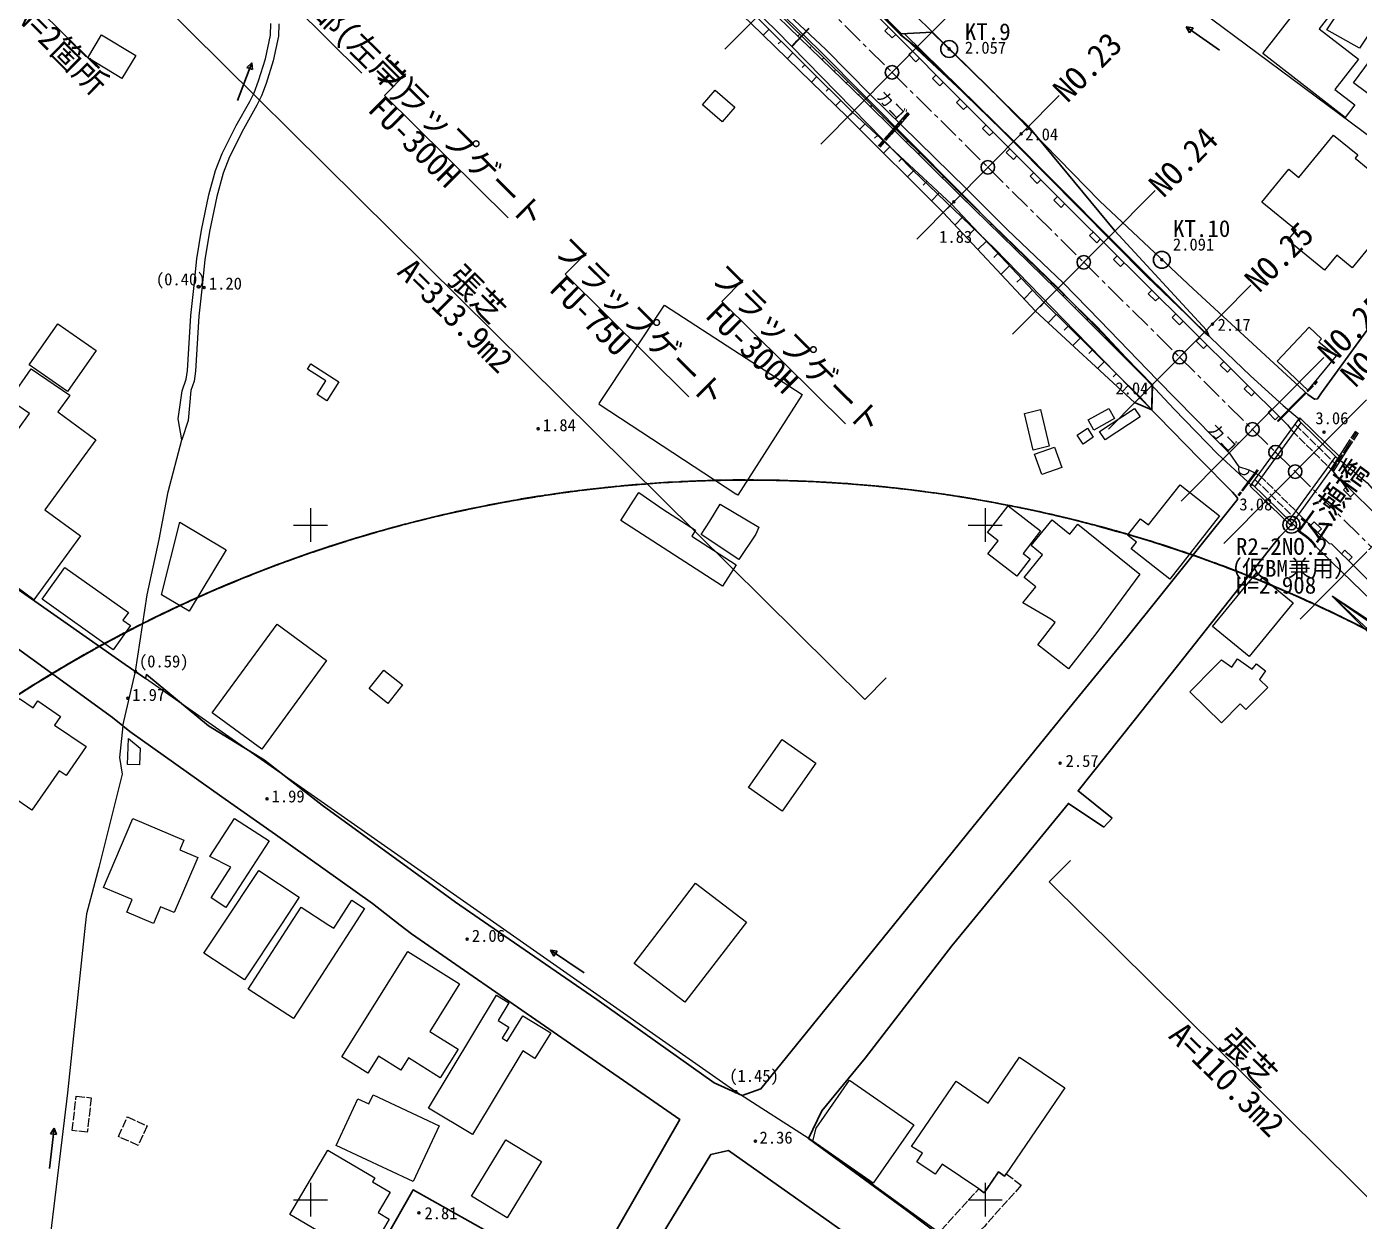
# Model space of a CAD drawing. Header units: metres. Extents: x -18 to 909, y -213 to 1219.
# Drawn here: x 397.9 to 595.5, y 76.8 to 253.9 of the extents above; entities that cross this region are included whole.
import ezdxf
from ezdxf.enums import TextEntityAlignment as Align

# ---------------------------------------------------------------- set-up
doc = ezdxf.new("R2010")
doc.units = ezdxf.units.M
doc.linetypes.add('CENTER', pattern=[5.08, 3.175, -0.635, 0.635, -0.635])
doc.linetypes.add('DASHED', pattern=[1.524, 1.27, -0.254])
for name, color, linetype in [('D-STR', 7, 'Continuous'), ('D-STR-HTXT', 7, 'Continuous'), ('D-STR-STR2', 7, 'Continuous'), ('D-SUV', 7, 'Continuous'), ('S-SUV', 7, 'Continuous'), ('S-SUV-BMK', 7, 'Continuous'), ('S-SUV-CELN', 7, 'Continuous'), ('S-SUV-HTXT', 7, 'Continuous'), ('S-SUV-RIV', 7, 'Continuous'), ('S-SUV-SRVR', 7, 'Continuous'), ('S-SUV-STR', 7, 'Continuous'), ('S-SUV-TTL', 7, 'Continuous'), ('V-nasSTD', 7, 'Continuous')]:
    doc.layers.add(name, color=color, linetype=linetype)
doc.styles.add('JP', font='msgothic.ttc')

msp = doc.modelspace()

# ---------------------------------------------------------------- hatches: boundary and pattern name
at = {"layer": 'V-nasSTD', "true_color": 0xc0c0c0, "transparency": 33554521}
msp.add_hatch(color=7, dxfattribs=at).paths.add_polyline_path([(527.61, 252.8), (515.67, 264.9), (515.67, 264.9), (501.61, 279.13), (501.61, 279.13), (496.7, 284.29), (496.7, 284.29), (496.69, 284.3), (496.69, 284.3), (496.1, 283.76), (496.1, 283.76), (487.01, 292.81), (487.01, 292.81), (479.78, 299.95), (479.78, 299.95), (472.74, 306.9), (472.74, 306.9), (458.88, 321.25), (458.88, 321.25), (445.01, 335.67), (445.01, 335.67), (431.07, 350.01), (431.07, 350.01), (417.02, 364.25), (417.02, 364.25), (416.82, 364.05), (416.82, 364.05), (430.84, 349.79), (430.84, 349.79), (444.78, 335.43), (444.78, 335.43), (458.69, 321.06), (458.69, 321.06), (472.67, 306.75), (472.67, 306.75), (486.84, 292.64), (486.84, 292.64), (501.43, 278.95), (501.43, 278.95), (515.5, 264.74), (515.5, 264.74), (527.46, 252.65), (527.46, 252.65), (527.61, 252.8)])

# ---------------------------------------------------------------- linework, layer by layer
at = {"layer": 'D-STR', "lineweight": 25, "true_color": 0xff0000}
for p, q in [((532.08, 253.05), (527.61, 252.8)), ((527.61, 252.8), (527.46, 252.65)), ((572.48, 208.58), (573.14, 208.05)), ((573.14, 208.05), (572.5, 208.6)), ((573.14, 208.05), (572.79, 208.89)), ((604.83, 155.98), (591.45, 169.48)), ((591.45, 169.48), (607.26, 158.43)), ((607.58, 158.76), (591.45, 169.48))]:
    msp.add_line(p, q, dxfattribs=at)
for points in [[(564.73, 200.75), (550.59, 214.9), (536.28, 228.87), (522.06, 242.93), (507.69, 256.85), (493.48, 270.92), (479.15, 284.88), (465.31, 299.32), (450.89, 313.18)], [(451.08, 313.37), (465.44, 299.46), (479.52, 285.25), (493.74, 271.18), (508.02, 257.18), (522.28, 243.16), (536.45, 229.04), (550.83, 215.14), (564.78, 200.8)], [(562.15, 198.15), (547.45, 211.73), (533.77, 226.34), (519.59, 240.45), (505.26, 254.39), (490.81, 268.23), (476, 281.7), (463.62, 297.62), (449.32, 311.6)], [(449.78, 312.07), (463.74, 297.74), (476.83, 282.53), (491.75, 269.18), (506.17, 255.31), (520.35, 241.21), (535.01, 227.59), (548.72, 213.01), (562.95, 198.95)], [(527.46, 252.65), (501.43, 278.95)], [(527.57, 252.76), (501.54, 279.06)], [(527.61, 252.8), (501.61, 279.13)], [(532.08, 253.05), (546.41, 239.1), (559.21, 223.6), (572.79, 208.89)], [(527.46, 252.65), (529.85, 250.8), (544.2, 236.87), (558.27, 222.66), (572.48, 208.58)], [(528.05, 252.83), (544.25, 236.92), (558.32, 222.71), (572.5, 208.6)], [(564.78, 200.8), (564.68, 197.09)], [(564.73, 200.75), (564.68, 197.09)], [(562.15, 198.15), (564.68, 197.09)], [(562.95, 198.95), (564.68, 197.09)], [(648.11, 115.07), (634.41, 129), (620.07, 142.94), (591.45, 169.48)]]:
    msp.add_lwpolyline(points, dxfattribs=at)
at = {"layer": 'D-STR-HTXT', "lineweight": 18, "true_color": 0xff0000}
for p, q in [((404.05, 271.15), (522.16, 154.17)), ((522.16, 154.17), (525.33, 157.36)), ((549.48, 127.11), (552.64, 130.3)), ((549.48, 127.11), (605.38, 71.74))]:
    msp.add_line(p, q, dxfattribs=at)
for points in [[(415.55, 285.09), (412.38, 281.9), (447.62, 246.99)], [(393.56, 268.87), (390.39, 265.68), (408.23, 248.01)], [(454.14, 246.87), (450.97, 243.68), (469.3, 225.52)], [(480.9, 220.36), (477.74, 217.17), (496.07, 199.01)], [(504.14, 216.35), (500.97, 213.16), (519.3, 195)]]:
    msp.add_lwpolyline(points, dxfattribs=at)
at = {"layer": 'D-STR-STR2', "lineweight": 25, "true_color": 0xff0000}
for p, q in [((507.97, 253.52), (507.08, 252.62)), ((509.74, 251.75), (509.3, 251.32)), ((512.22, 252.46), (512.52, 252.76)), ((514.02, 250.72), (514.16, 250.86)), ((511.51, 249.99), (510.66, 249.13)), ((515.81, 248.98), (516.09, 249.25)), ((513.28, 248.23), (512.87, 247.81)), ((517.61, 247.24), (517.74, 247.37)), ((515.06, 246.47), (514.25, 245.65)), ((519.41, 245.5), (519.65, 245.75)), ((516.83, 244.7), (516.43, 244.3)), ((521.2, 243.76), (521.32, 243.88)), ((518.6, 242.94), (517.83, 242.16)), ((520.38, 241.18), (519.98, 240.78)), ((522.99, 242.01), (523.21, 242.24)), ((522.21, 239.48), (521.39, 238.65)), ((524.77, 240.25), (524.87, 240.36)), ((524.04, 237.77), (523.6, 237.33)), ((526.54, 238.5), (526.75, 238.71)), ((525.87, 236.07), (524.94, 235.13)), ((528.32, 236.74), (528.42, 236.84)), ((530.1, 234.98), (530.29, 235.18)), ((527.71, 234.37), (527.21, 233.87)), ((531.88, 233.22), (531.97, 233.32)), ((529.54, 232.67), (528.48, 231.6)), ((533.66, 231.47), (533.84, 231.65)), ((531.37, 230.96), (530.81, 230.4)), ((533.2, 229.26), (532.02, 228.07)), ((535.43, 229.71), (535.52, 229.8)), ((535.03, 227.56), (534.43, 226.95)), ((537.22, 227.96), (537.39, 228.13)), ((536.75, 225.73), (535.51, 224.48)), ((539.01, 226.21), (539.1, 226.3)), ((538.46, 223.91), (537.84, 223.28)), ((540.79, 224.46), (540.99, 224.66)), ((540.18, 222.09), (538.93, 220.83)), ((542.58, 222.72), (542.68, 222.82)), ((541.89, 220.27), (541.26, 219.64)), ((544.37, 220.97), (544.58, 221.18)), ((546.16, 219.22), (546.27, 219.33)), ((543.6, 218.45), (542.35, 217.18)), ((547.95, 217.48), (548.17, 217.7)), ((545.32, 216.62), (544.69, 215.99)), ((549.74, 215.73), (549.85, 215.84)), ((547.03, 214.8), (545.77, 213.53)), ((551.51, 213.97), (551.74, 214.2)), ((548.74, 212.98), (548.13, 212.36)), ((553.28, 212.2), (553.38, 212.31)), ((550.52, 211.22), (549.32, 210)), ((552.3, 209.47), (551.73, 208.89)), ((555.05, 210.43), (555.23, 210.62)), ((554.08, 207.71), (552.99, 206.61)), ((556.82, 208.67), (556.89, 208.75)), ((555.86, 205.95), (555.35, 205.43)), ((558.58, 206.9), (558.72, 207.03)), ((557.64, 204.2), (556.67, 203.22)), ((560.35, 205.13), (560.41, 205.18)), ((559.42, 202.44), (558.96, 201.98)), ((562.12, 203.36), (562.2, 203.45)), ((561.2, 200.68), (560.34, 199.82)), ((562.97, 198.93), (562.76, 198.71)), ((593.05, 167.99), (592.98, 167.93)), ((594.4, 167.42), (594.46, 167.48)), ((594.88, 166.29), (594.81, 166.22))]:
    msp.add_line(p, q, dxfattribs=at)
at = {"layer": 'D-STR-STR2', "lineweight": 25, "true_color": 0x00ff00}
for p, q in [((529.98, 250.93), (529.85, 250.8)), ((531.76, 249.18), (531.71, 249.12)), ((533.55, 247.43), (533.44, 247.32)), ((535.33, 245.68), (535.28, 245.63)), ((537.11, 243.92), (537.03, 243.84)), ((538.9, 242.17), (538.86, 242.13)), ((540.68, 240.42), (540.62, 240.36)), ((542.46, 238.67), (542.44, 238.64)), ((544.25, 236.91), (544.2, 236.87)), ((546.01, 235.14), (545.98, 235.12)), ((547.77, 233.36), (547.72, 233.32)), ((549.52, 231.59), (549.5, 231.56)), ((551.28, 229.81), (551.24, 229.76)), ((553.04, 228.03), (553.02, 228.01)), ((554.8, 226.26), (554.76, 226.21)), ((556.56, 224.48), (556.54, 224.46)), ((558.32, 222.71), (558.27, 222.66)), ((560.09, 220.94), (560.07, 220.92)), ((561.87, 219.18), (561.83, 219.14)), ((563.64, 217.41), (563.62, 217.4)), ((565.41, 215.65), (565.38, 215.62)), ((567.18, 213.89), (567.17, 213.87)), ((568.95, 212.12), (568.93, 212.1))]:
    msp.add_line(p, q, dxfattribs=at)
at = {"layer": 'D-SUV', "lineweight": 13, "true_color": 0x0000ff}
for p, q in [((513.85, 253.68), (512.08, 251.79)), ((513.91, 253.63), (512.13, 251.74))]:
    msp.add_line(p, q, dxfattribs=at)
at = {"layer": 'D-SUV', "linetype": 'DASHED', "lineweight": 13, "true_color": 0x0000ff}
for p, q in [((513.88, 253.66), (512.1, 251.76)), ((511.39, 251.06), (512.08, 251.79)), ((511.42, 251.03), (512.1, 251.76)), ((511.45, 251.01), (512.13, 251.74))]:
    msp.add_line(p, q, dxfattribs=at)
at = {"layer": 'S-SUV', "lineweight": 13, "true_color": 0xffffff}
for p, q in [((525.68, 253.8), (525.15, 253.27)), ((525.15, 253.27), (526.21, 252.2)), ((526.21, 252.2), (526.74, 252.73)), ((529.21, 250.26), (528.68, 249.73)), ((528.68, 249.73), (529.74, 248.66)), ((529.74, 248.66), (530.27, 249.19)), ((532.74, 246.72), (532.21, 246.19)), ((532.21, 246.19), (533.27, 245.13)), ((533.27, 245.13), (533.8, 245.66)), ((536.28, 243.18), (535.74, 242.65)), ((535.74, 242.65), (536.8, 241.59)), ((536.8, 241.59), (537.34, 242.12)), ((540.13, 239.32), (539.59, 238.79)), ((539.59, 238.79), (540.65, 237.73)), ((540.65, 237.73), (541.18, 238.26)), ((543.66, 235.78), (543.12, 235.25)), ((543.12, 235.25), (544.18, 234.18)), ((544.18, 234.18), (544.71, 234.71)), ((547.18, 232.23), (546.65, 231.7)), ((546.65, 231.7), (547.71, 230.64)), ((547.71, 230.64), (548.24, 231.17)), ((550.71, 228.69), (550.18, 228.16)), ((550.18, 228.16), (551.24, 227.1)), ((551.24, 227.1), (551.77, 227.63)), ((555.99, 223.44), (555.46, 222.91)), ((555.46, 222.91), (556.53, 221.85)), ((556.53, 221.85), (557.06, 222.39)), ((559.54, 219.93), (559.02, 219.39)), ((559.02, 219.39), (560.08, 218.34)), ((560.08, 218.34), (560.61, 218.87)), ((564.71, 214.81), (564.18, 214.28)), ((564.18, 214.28), (565.25, 213.22)), ((565.25, 213.22), (565.78, 213.76)), ((568.26, 211.29), (567.73, 210.76)), ((567.73, 210.76), (568.8, 209.7)), ((568.8, 209.7), (569.33, 210.24)), ((571.81, 207.77), (571.29, 207.24)), ((571.29, 207.24), (572.35, 206.18)), ((572.35, 206.18), (572.88, 206.72)), ((575.36, 204.25), (574.84, 203.72)), ((574.84, 203.72), (575.9, 202.66)), ((575.9, 202.66), (576.43, 203.2)), ((578.92, 200.73), (578.39, 200.2)), ((578.39, 200.2), (579.45, 199.14)), ((579.45, 199.14), (579.98, 199.68)), ((579.28, 185.78), (586.64, 195.91)), ((582.47, 197.21), (581.94, 196.68)), ((581.94, 196.68), (583, 195.62)), ((583, 195.62), (583.53, 196.16)), ((586.64, 195.91), (592.62, 190.05)), ((579.95, 185.68), (586.84, 195.16)), ((585.08, 180.69), (591.95, 190.15)), ((585.28, 179.94), (592.62, 190.05)), ((579.14, 188.12), (577.59, 188.63)), ((580.67, 187.37), (579.14, 188.12)), ((579.28, 185.78), (585.28, 179.94)), ((593.62, 185.77), (593.1, 185.24)), ((593.1, 185.24), (594.17, 184.19)), ((594.17, 184.19), (594.69, 184.72)), ((588.75, 180.49), (588.23, 179.95)), ((589.83, 179.44), (588.75, 180.49)), ((589.3, 178.9), (589.83, 179.44)), ((593.31, 176.28), (592.79, 175.75)), ((594.38, 175.23), (593.31, 176.28)), ((593.86, 174.69), (594.38, 175.23))]:
    msp.add_line(p, q, dxfattribs=at)
at = {"layer": 'S-SUV', "lineweight": 13, "true_color": 0x0000ff}
for p, q in [((528.5, 241.17), (525.87, 238.16)), ((528.62, 241.07), (528.45, 240.95)), ((528.62, 241.07), (528.52, 240.89)), ((528.73, 240.97), (526.1, 237.96)), ((583.32, 195.46), (586.59, 198.76)), ((583.42, 195.36), (586.69, 198.65)), ((583.37, 195.41), (583.48, 195.59)), ((583.37, 195.41), (583.55, 195.52)), ((591.22, 188.24), (593.4, 191.6)), ((591.64, 187.96), (593.82, 191.33)), ((580.32, 188.22), (578.75, 186.14)), ((580.44, 188.13), (578.87, 186.05)), ((591.43, 188.1), (591.5, 188.3)), ((591.43, 188.1), (591.58, 188.24)), ((579.43, 186.92), (579.27, 186.79)), ((579.43, 186.92), (579.35, 186.73))]:
    msp.add_line(p, q, dxfattribs=at)
at = {"layer": 'S-SUV', "linetype": 'DASHED', "lineweight": 13, "true_color": 0x0000ff}
for p, q in [((528.62, 241.07), (525.98, 238.06)), ((525.87, 238.16), (524.16, 236.2)), ((525.98, 238.06), (524.27, 236.1)), ((526.1, 237.96), (524.39, 236)), ((586.59, 198.76), (589.14, 201.34)), ((586.64, 198.71), (589.19, 201.28)), ((586.69, 198.65), (589.25, 201.23)), ((583.37, 195.41), (586.64, 198.71)), ((593.4, 191.6), (595.03, 194.12)), ((593.61, 191.47), (595.24, 193.98)), ((593.82, 191.33), (595.45, 193.85)), ((591.43, 188.1), (593.61, 191.47)), ((580.38, 188.17), (578.81, 186.1)), ((578.75, 186.14), (577.46, 184.44)), ((578.81, 186.1), (577.52, 184.39)), ((578.87, 186.05), (577.58, 184.35))]:
    msp.add_line(p, q, dxfattribs=at)
at = {"layer": 'S-SUV', "linetype": 'DASHED', "lineweight": 13, "true_color": 0xffffff}
for p, q in [((585.93, 194.93), (591.9, 189.07)), ((579.99, 186.76), (585.99, 180.92))]:
    msp.add_line(p, q, dxfattribs=at)
at = {"layer": 'S-SUV', "lineweight": 13, "true_color": 0xffffff}
for points in [[(498.25, 281.32), (524.3, 255.18), (538.72, 240.73), (553.18, 226.22), (563.42, 216.09), (584.83, 194.87), (585.43, 194.03)], [(498.7, 281.91), (500.12, 280.14), (524.55, 255.53), (539.65, 241.4), (553.93, 226.99), (563.95, 216.85), (579.34, 202.11), (584.16, 197.73), (586.69, 195.61)], [(579.59, 185.83), (574.46, 190.5), (568.01, 197.2), (556.64, 209.33), (542.55, 223.04), (515.46, 250.37), (490.36, 274.76), (489.73, 275.58)], [(489.73, 275.58), (490.65, 275.33), (494.38, 271.83), (508.61, 257.78), (516.36, 250.51), (522.95, 243.84), (537.22, 229.82), (543.29, 223.76), (551.58, 215.9), (556.99, 210.35), (565.5, 201.54), (573.91, 192.97), (576.15, 190.69), (577.59, 188.63)], [(586.4, 195.59), (592.38, 189.72)], [(592.36, 189.8), (596.63, 186.25), (602.77, 179.23), (605.89, 175.63), (615.34, 165.57), (628.45, 151.89), (641.71, 138.61), (648.12, 132.46), (651.79, 129.4), (654.04, 127.32), (657.71, 123.75), (662.19, 118.78), (664.47, 115.67), (666.18, 113.85), (672.14, 106.46), (676.56, 101.4), (677.7, 98.72)], [(591.54, 188), (592.12, 187.25), (599.77, 179.75), (599.79, 179.5), (614.37, 164.83), (633.25, 145.54), (633.12, 145.42), (641.59, 136.63), (641.67, 136.76)], [(579.52, 186.1), (585.51, 180.27)], [(585.48, 180.28), (591.37, 174.52), (604.65, 161.66), (622.84, 143.39), (636.79, 129.95), (641.86, 124.78), (647.22, 119.31), (652.75, 113.18), (656.52, 108.26), (660.48, 102.57), (664.34, 97.19), (667.67, 91.46), (669.86, 87.28)], [(671.46, 89.5), (668.97, 93.33), (662.27, 103.13), (655.62, 112.56), (651.46, 117.19), (648, 121.06), (637.98, 130.96), (623.86, 145.07), (608.67, 160.26), (605.97, 162.78), (591.37, 177.15), (591.03, 177.22), (586.51, 181.63)]]:
    msp.add_lwpolyline(points, dxfattribs=at)
at = {"layer": 'S-SUV', "lineweight": 25, "true_color": 0x00ffff}
for points in [[(501.43, 250.53), (522.54, 271.84)], [(515.64, 236.45), (536.75, 257.77)], [(529.85, 222.38), (550.96, 243.69)], [(544.06, 208.3), (565.17, 229.62)], [(558.27, 194.23), (579.38, 215.54)], [(569.07, 183.53), (590.18, 204.85)], [(575.39, 177.27), (596.5, 198.58)], [(586.69, 166.08), (607.8, 187.4)]]:
    msp.add_lwpolyline(points, dxfattribs=at)
at = {"layer": 'S-SUV', "lineweight": 25, "true_color": 0xffffff}
for points in [[(574.73, 250.4), (569.81, 253.84)], [(570.29, 252.96), (569.81, 253.84)], [(569.81, 253.84), (570.81, 253.7)], [(570.81, 253.7), (570.29, 252.96)], [(480.56, 113.65), (475.56, 116.98)], [(476.06, 116.1), (475.56, 116.98)], [(475.56, 116.98), (476.56, 116.85)], [(476.56, 116.85), (476.06, 116.1)], [(401.32, 84.63), (402.01, 90.59)], [(401.46, 89.75), (402.01, 90.59)], [(402.36, 89.65), (401.46, 89.75)], [(402.01, 90.59), (402.36, 89.65)]]:
    msp.add_lwpolyline(points, dxfattribs=at)
at = {"layer": 'S-SUV', "lineweight": 25, "true_color": 0x00ff00}
for points in [[(429.17, 242.92), (431.29, 248.53)], [(430.55, 247.85), (431.29, 248.53)], [(431.39, 247.53), (430.55, 247.85)], [(431.29, 248.53), (431.39, 247.53)]]:
    msp.add_lwpolyline(points, dxfattribs=at)
at = {"layer": 'S-SUV', "linetype": 'DASHED', "lineweight": 13, "true_color": 0xffffff}
for points in [[(585.43, 194.03), (591.54, 188)], [(580.67, 187.37), (586.51, 181.63)]]:
    msp.add_lwpolyline(points, dxfattribs=at)
at = {"layer": 'S-SUV', "lineweight": 13, "true_color": 0xffffff}
msp.add_arc((578.34, 188.31), 0.82, 156.9248, 346.6933, dxfattribs=at)
at = {"layer": 'S-SUV-BMK', "lineweight": 25, "true_color": 0xffffff}
for centre in [(526.19, 247.11), (540.4, 233.04), (554.61, 218.96), (568.82, 204.89), (579.62, 194.19), (583.03, 190.81), (585.95, 187.93)]:
    msp.add_circle(centre, 1, dxfattribs=at)
at = {"layer": 'S-SUV-BMK', "true_color": 0xffffff}
for p in [(526.19, 247.11), (540.4, 233.04), (554.61, 218.96), (568.82, 204.89), (579.62, 194.19), (583.03, 190.81), (585.95, 187.93)]:
    msp.add_point(p, dxfattribs=at)
at = {"layer": 'S-SUV-CELN', "linetype": 'CENTER', "lineweight": 25, "true_color": 0xffffff}
for p, q in [((511.98, 261.18), (526.19, 247.11)), ((526.19, 247.11), (540.4, 233.04)), ((540.4, 233.04), (554.61, 218.96)), ((554.61, 218.96), (568.82, 204.89)), ((568.82, 204.89), (579.62, 194.19)), ((579.62, 194.19), (583.03, 190.81)), ((583.03, 190.81), (585.95, 187.93)), ((585.95, 187.93), (597.24, 176.74))]:
    msp.add_line(p, q, dxfattribs=at)
for centre, radius, start, end in [((308.73, 321.75), 100, 75.646, 75.6231), ((308.73, 321.75), 100, 75.6231, 64.1639), ((504.94, -13.33), 200, 45.2741, 41.8862), ((504.94, -13.33), 200, 41.8862, 38.4498), ((504.94, -13.33), 200, 38.4498, 36.1566), ((504.94, -13.33), 200, 36.1566, 31.9453), ((504.94, -13.33), 200, 31.9453, 31.6256)]:
    msp.add_arc(centre, radius, start, end, dxfattribs=at)
at = {"layer": 'S-SUV-RIV', "lineweight": 13, "true_color": 0x0000ff}
for points in [[(609.65, 228.18), (542.63, 278.02), (502.03, 285.02)], [(420.99, 199.9), (421.57, 201.63), (421.78, 202.93), (422.25, 211.08), (422.7, 215.08), (423.17, 219.48), (423.84, 223.74), (424.95, 228.97), (425.93, 232.54), (426.91, 235.07), (428.99, 239.24), (431.01, 242.79), (431.63, 244.09), (432.32, 245.87), (433.33, 249.11), (434.05, 252.63), (434.11, 254.37)], [(435.31, 254.32), (435.24, 252.49), (434.49, 248.81), (433.45, 245.48), (432.73, 243.62), (432.07, 242.23), (430.05, 238.67), (428.01, 234.59), (427.07, 232.17), (426.12, 228.69), (425.02, 223.52), (424.36, 219.32), (423.9, 214.95), (423.44, 210.98), (422.98, 202.8), (422.74, 201.34), (422.25, 199.95)], [(503.04, 184.57), (482.81, 197.9), (482.84, 197.96), (482.78, 198), (492.45, 212.62), (512.87, 199.34), (512.83, 199.28), (512.85, 199.27), (503.35, 184.42), (503.07, 184.6), (503.04, 184.57)], [(420.94, 192.66), (420.4, 195.77), (420.99, 199.9)], [(422.25, 199.95), (421.86, 195.48), (420.94, 192.66)], [(414.08, 158.28), (415.79, 169.66), (417.58, 177.86), (418.93, 184.92), (420.94, 192.66)], [(412.21, 150.25), (414.08, 158.28)], [(578.19, 40), (559.46, 56.09), (514.44, 88.69), (503.04, 96.02), (414.08, 158.28)], [(412.21, 150.25), (411.7, 145.55), (412.11, 143.1), (408.61, 129.24), (406.8, 122.39), (406.63, 120.72)], [(406.63, 120.72), (403.99, 95.86), (401.27, 73.31), (399.31, 60.16)]]:
    msp.add_lwpolyline(points, dxfattribs=at)
at = {"layer": 'S-SUV-SRVR', "lineweight": 25, "true_color": 0x808080}
for points in [[(576.68, 184.87), (571.75, 189.82), (553.36, 208.72), (541.44, 220.93), (529.27, 232.59), (509.03, 253.3), (504.39, 257.79), (493.49, 268.38), (488.22, 274.04), (482.99, 279.67), (470.25, 292.31), (452.12, 309.67), (443.52, 318.01), (434.79, 327.43), (426.95, 335.39)], [(475.46, 310.24), (497.07, 288.49), (521.11, 263.97), (540.62, 244.77), (556.99, 228.02), (570.81, 215.03), (587.83, 199.36)], [(589.86, 199.61), (604.08, 219.16), (627.94, 251.77)], [(587.83, 199.36), (588.83, 198.66), (589.27, 198.74), (589.86, 199.61)], [(577.21, 183.56), (577.41, 183.81), (577.41, 183.99), (577.28, 184.15), (576.68, 184.87)], [(560.63, 162.9), (577.21, 183.56)], [(585.28, 179.94), (583.6, 178.27), (569.46, 160.35)], [(392.71, 173.18), (392.81, 173.11), (412.55, 159.34), (415.57, 157.24), (415.68, 157.84), (424.87, 150.24), (433.21, 145.15), (441.71, 138.49), (461.48, 124.13), (466.43, 120.72)], [(412.21, 150.25), (410.68, 151.47), (392.71, 164.47)], [(526.39, 120.72), (537.37, 134.31), (553.11, 153.68), (560.63, 162.9)], [(569.46, 160.35), (562.06, 151.04), (553.77, 140.6), (558.83, 136.55)], [(453.29, 120.72), (449.2, 123.91), (434.81, 134.16), (426.86, 139.73), (413.25, 149.42), (412.21, 150.25)], [(557.6, 135.21), (552.34, 138.74), (537.57, 120.72)], [(558.83, 136.55), (557.6, 135.21)], [(431.9, 40), (438.8, 52.61), (455.24, 81.48), (472.11, 71.98), (478.85, 68.11), (481.62, 68.95), (494.76, 91.89), (475.96, 104.9), (454.99, 119.4), (453.29, 120.72)], [(466.43, 120.72), (482.46, 109.69), (499.81, 97.33), (503.96, 95.43), (506.77, 96.42), (526.39, 120.72)], [(537.57, 120.72), (535.06, 117.66), (522.19, 100.97), (515.79, 93.19), (513.81, 89.08), (528.41, 78.42), (537.21, 71.74), (559.76, 55.18), (571.66, 45.35), (578.2, 40)], [(485.77, 64.36), (496.07, 57.68), (517.23, 43.15), (519.96, 43.69), (534.49, 64.09), (522.65, 72.67), (501.95, 87.29), (499.34, 86.72), (485.77, 64.36)]]:
    msp.add_lwpolyline(points, dxfattribs=at)
at = {"layer": 'S-SUV-SRVR', "lineweight": 25, "true_color": 0x00ff00}
for centre, radius in [((534.67, 250.57), 1.25), ((534.67, 250.57), 0.15), ((566.19, 219.32), 1.25), ((566.19, 219.32), 0.15), ((585.39, 180.06), 1.25), ((585.39, 180.06), 0.75), ((585.39, 180.06), 0.15)]:
    msp.add_circle(centre, radius, dxfattribs=at)
at = {"layer": 'S-SUV-SRVR', "lineweight": 25, "true_color": 0x808080}
for centre in [(545.33, 238.01), (535.35, 227.93), (423.38, 215.34), (424.24, 215.21), (573.68, 209.79), (563.65, 199.67), (473.76, 194.29), (590.22, 193.78), (581.61, 183.55), (414.08, 158.28), (412.92, 154.33), (551.1, 144.71), (433.56, 139.42), (463.22, 118.62), (503.04, 96.02), (505.94, 88.67), (456.08, 78.06)]:
    msp.add_circle(centre, 0.15, dxfattribs=at)
at = {"layer": 'S-SUV-STR', "lineweight": 13, "true_color": 0x808080}
for points in [[(595.49, 250.7), (590.64, 253.41), (601.01, 269.07), (605.87, 266.35), (595.49, 250.7)], [(593.36, 240.44), (581.15, 249.88), (590.22, 261.61), (593.67, 258.95), (589.51, 253.58), (595.33, 249.08), (591.84, 244.57), (594.79, 242.29), (593.36, 240.44)], [(605.56, 237.38), (594.58, 245.56), (602, 255.58), (612.98, 247.4), (605.56, 237.38)], [(412.06, 246.22), (407.01, 249.28), (409.05, 252.65), (414.1, 249.59), (412.06, 246.22)], [(501.02, 239.79), (498.11, 242.29), (499.96, 244.45), (502.88, 241.95), (501.02, 239.79)], [(594.4, 218.15), (592.13, 220.01), (590.29, 217.77), (584.85, 222.23), (586.07, 223.72), (581.01, 227.86), (585.01, 232.74), (586.49, 231.53), (591.63, 237.8), (595.21, 234.86), (594.82, 234.39), (602.53, 228.07), (594.4, 218.15)], [(404, 199.81), (398.32, 203.75), (402.56, 209.85), (408.24, 205.9), (404, 199.81)], [(587.84, 200.02), (583.26, 204.29), (588, 209.36), (589.87, 207.62), (589.46, 207.18), (592.02, 205.1), (587.84, 200.02)], [(442.41, 198.44), (440.98, 199.37), (442.27, 201.37), (439.57, 203.11), (440.07, 203.89), (444.2, 201.23), (442.41, 198.44)], [(392.71, 193.73), (395.08, 192), (398.37, 196.52), (395.39, 198.55), (395.57, 198.8), (398.62, 203.14), (404.34, 199.26), (404.29, 199.18), (402.55, 196.79), (408.21, 192.66), (400.62, 182.25), (405.91, 178.4), (399.01, 168.94), (393.82, 172.73), (394.24, 173.3), (392.71, 174.4), (388.79, 177.21), (382.48, 181.4), (391.9, 194.32), (392.71, 193.73)], [(549.49, 191.69), (547.12, 191.12), (545.81, 196.56), (548.18, 197.14), (549.49, 191.69)], [(556.1, 194.08), (555.25, 195.59), (558.33, 197.29), (559.17, 195.78), (556.1, 194.08)], [(557.77, 192.63), (556.95, 193.88), (562.13, 197.29), (562.95, 196.04), (557.77, 192.63)], [(554.5, 192.02), (553.63, 193.35), (555.16, 194.36), (556.03, 193.02), (554.5, 192.02)], [(551.36, 188.55), (548.4, 187.5), (547.33, 190.51), (550.28, 191.56), (551.36, 188.55)], [(567.35, 172), (561.66, 176.46), (562.45, 177.46), (561.11, 178.51), (563.03, 180.94), (564.2, 180.02), (568.91, 185.99), (574.75, 181.37), (567.35, 172)], [(487.83, 183.54), (488.66, 184.82), (492.23, 182.38), (497.09, 179.26), (496.5, 178.34), (503.1, 174.1), (501.09, 170.97), (486, 180.67), (487.83, 183.54)], [(499.19, 180.56), (500.72, 183.09), (506.47, 179.67), (506.01, 178.64), (503.5, 174.89), (497.91, 178.63), (499.19, 180.56)], [(544.68, 172.41), (540.39, 175.72), (541.91, 177.68), (540.34, 178.89), (543.41, 182.86), (548.22, 179.15), (545.62, 175.79), (546.66, 174.98), (544.68, 172.41)], [(427.48, 176.31), (422, 167.22), (417.93, 169.68), (420.63, 180.44), (427.48, 176.31)], [(549.71, 166.05), (545.6, 168.48), (547.51, 170.83), (545.78, 172.22), (548.51, 175.6), (546.83, 176.96), (549.94, 180.8), (552.56, 178.68), (553.74, 180.15), (562.9, 172.73), (556.55, 164.08), (552.33, 158.7), (547.79, 162.27), (550.39, 165.58), (549.71, 166.05)], [(410.77, 161.51), (400.24, 169.01), (403.61, 173.74), (413.02, 167.04), (412.2, 165.9), (413.33, 165.1), (410.77, 161.51)], [(579.12, 160.51), (573.68, 164.98), (580.22, 172.94), (585.66, 168.48), (579.12, 160.51)], [(425.42, 152.19), (435.04, 165.31), (442.39, 159.92), (432.77, 146.8), (425.42, 152.19)], [(570.35, 155.28), (574.04, 159.03), (575.05, 160.02), (576.55, 158.96), (577.41, 160.19), (579.56, 158.63), (580.2, 159.45), (581.55, 158.38), (580.64, 157.13), (581.87, 155.92), (578.65, 152.65), (577.79, 153.49), (575.02, 150.68), (570.35, 155.28)], [(448.69, 155.78), (450.87, 158.52), (453.65, 156.31), (451.47, 153.57), (448.69, 155.78)], [(392.71, 148.22), (396.89, 154.3), (398.88, 152.93), (399.58, 153.93), (402.94, 151.62), (402.08, 150.37), (406.73, 147.17), (403.78, 142.87), (402.73, 143.59), (398.7, 137.75), (393.86, 141.07), (392.71, 139.4), (390.7, 136.47), (386.58, 139.3), (392.71, 148.22)], [(412.88, 144.53), (413.01, 148.36), (414.75, 146.92), (414.66, 144.47), (412.88, 144.53)], [(504.94, 141.1), (509.92, 148.2), (514.88, 144.72), (509.9, 137.62), (504.94, 141.1)], [(413.68, 136.51), (421.24, 133.28), (420.64, 131.88), (423.31, 130.74), (419.82, 122.57), (417.78, 123.44), (416.71, 120.95), (412.77, 122.63), (413.56, 124.49), (409.32, 126.3), (413.68, 136.51)], [(425.06, 130.89), (428.74, 136.53), (433.89, 133.18), (427.47, 123.32), (425.26, 124.76), (428.21, 129.3), (425.06, 130.89)], [(426.98, 120.72), (432.34, 128.81), (438.33, 124.85), (435.6, 120.72), (430.2, 112.58), (424.21, 116.55), (426.98, 120.72)], [(492.34, 120.72), (497.09, 126.91), (504.61, 121.13), (504.29, 120.72), (495.49, 109.27), (487.97, 115.04), (492.34, 120.72)], [(436.9, 120.72), (438.61, 123.37), (442.72, 120.72), (443.45, 120.25), (443.76, 120.72), (446.12, 124.39), (448.01, 123.18), (446.42, 120.72), (437.49, 106.88), (430.77, 111.21), (436.9, 120.72)], [(444.64, 101.2), (454.45, 116.81), (462.1, 112.01), (457.67, 104.96), (461.9, 102.31), (459.23, 98.07), (454.53, 101.02), (453.4, 99.22), (450.1, 101.29), (448.51, 98.76), (444.64, 101.2)], [(467.57, 110.32), (469.42, 109.21), (467.82, 106.56), (469.41, 105.6), (468.41, 103.94), (469.15, 103.49), (471.48, 107.27), (475.6, 104.73), (473.25, 100.93), (471.45, 102.05), (464, 89.68), (457.5, 93.6), (467.57, 110.32)], [(529.09, 87.91), (535.69, 97.58), (540.45, 94.34), (545.1, 101.16), (551.82, 96.58), (543.13, 83.86), (542.88, 83.49), (541.97, 84.12), (539.87, 81.05), (539.04, 81.62), (533.63, 85.3), (532.58, 83.77), (529.85, 85.63), (530.73, 86.93), (529.09, 87.91)], [(523.42, 82.45), (514.44, 88.69), (514.95, 90.62), (519.89, 97.73), (529.43, 91.1), (523.42, 82.45)], [(447.04, 94.96), (448.66, 94.2), (449.28, 95.53), (459.07, 90.97), (455.22, 82.71), (443.81, 88.03), (447.04, 94.96)], [(436.95, 77.8), (442.59, 87.36), (449.52, 83.27), (449.17, 82.68), (451.81, 81.13), (450.02, 78.1), (451.68, 77.12), (448.18, 71.18), (436.95, 77.8)], [(474.23, 85.66), (469.16, 77.31), (463.86, 80.53), (468.93, 88.88), (474.23, 85.66)]]:
    msp.add_lwpolyline(points, dxfattribs=at)
at = {"layer": 'S-SUV-STR', "linetype": 'DASHED', "lineweight": 13, "true_color": 0x808080}
for points in [[(404.69, 90.26), (405.28, 95.37), (407.5, 95.12), (406.92, 90), (404.69, 90.26)], [(415.78, 90.94), (414.46, 88.04), (411.54, 89.36), (412.86, 92.27), (415.78, 90.94)], [(543.13, 83.86), (545.34, 82.14), (539.88, 76.06), (536.56, 72.93), (533.45, 75.45), (539.04, 81.62), (539.87, 81.05), (541.97, 84.12), (542.88, 83.49), (543.13, 83.86)]]:
    msp.add_lwpolyline(points, dxfattribs=at)
at = {"layer": 'S-SUV-TTL', "lineweight": 13, "true_color": 0x00ff00}
for p, q in [((440, 182.5), (440, 177.5)), ((437.5, 180), (442.5, 180))]:
    msp.add_line(p, q, dxfattribs=at)
at = {"layer": 'S-SUV-TTL', "lineweight": 13, "true_color": 0xffffff}
for p, q in [((540, 182.5), (540, 177.5)), ((537.5, 180), (542.5, 180)), ((440, 82.5), (440, 77.5)), ((540, 82.5), (540, 77.5)), ((437.5, 80), (442.5, 80)), ((537.5, 80), (542.5, 80))]:
    msp.add_line(p, q, dxfattribs=at)
at = {"layer": 'V-nasSTD', "lineweight": 13, "true_color": 0xff0000}
for points in [[(515.5, 264.74), (527.46, 252.65)], [(527.61, 252.8), (515.67, 264.9)], [(527.46, 252.65), (527.61, 252.8)]]:
    msp.add_lwpolyline(points, dxfattribs=at)

# ---------------------------------------------------------------- texts
at = {"layer": 'D-STR-HTXT', "true_color": 0xff0000, "style": 'JP'}
for s, p in [('パラペット護岸-階段部(左岸)', (430, 264.44)), ('左岸⑤N=2箇所', (396.14, 253.65)), ('フラップゲート', (460.14, 234.6)), ('FU-300H', (453.49, 234.85)), ('フラップゲート', (486.9, 208.09)), ('フラップゲート', (510.13, 204.08)), ('FU-75U', (479.51, 209.08)), ('FU-300H', (503.49, 204.33))]:
    msp.add_text(s, height=3.5, rotation=315.2741, dxfattribs=at).set_placement(p, align=Align.BOTTOM_CENTER)
for s, p in [('A=313.9m2', (461.52, 211.06)), ('張芝', (464.69, 214.26)), ('A=110.3m2', (575.84, 97.83)), ('張芝', (579.01, 101.02))]:
    msp.add_text(s, height=3.5, rotation=315.2741, dxfattribs=at).set_placement(p, align=Align.MIDDLE_CENTER)
at = {"layer": 'S-SUV', "true_color": 0xffffff, "style": 'JP'}
for p in [(526.1, 242.28), (575.23, 192.94)]:
    msp.add_text('カゴ', height=1.8, rotation=314.1956, dxfattribs=at).set_placement(p, align=Align.MIDDLE_CENTER)
at = {"layer": 'S-SUV-HTXT', "true_color": 0xffffff, "style": 'JP'}
for s, p in [('NO.23', (550.96, 243.69)), ('NO.24', (565.17, 229.62)), ('NO.25+15.200', (590.18, 204.85)), ('NO.25', (579.38, 215.54)), ('NO.26', (593.59, 201.47))]:
    msp.add_text(s, height=3.5, rotation=45.2741, dxfattribs=at).set_placement(p, align=Align.MIDDLE_LEFT)
msp.add_text('広瀬橋', height=3.5, rotation=54.0192, dxfattribs=at).set_placement((591.39, 183.42), align=Align.MIDDLE_CENTER)
at = {"layer": 'S-SUV-SRVR', "true_color": 0x00ff00, "style": 'JP'}
for s, height, p in [('KT.9', 2.5, (536.98, 251.13)), ('2.057', 1.8, (536.98, 249.33)), ('KT.10', 2.5, (567.83, 221.96)), ('2.091', 1.8, (567.83, 220.16)), ('R2-2NO.2', 2.5, (577.16, 174.84))]:
    msp.add_text(s, height=height, dxfattribs=at).set_placement(p, align=Align.BOTTOM_LEFT)
at = {"layer": 'S-SUV-SRVR', "true_color": 0x808080, "style": 'JP'}
for s, p in [('2.04', (545.92, 236.48)), ('1.83', (533.18, 221.3)), ('(0.40)', (417.09, 215)), ('1.20', (424.94, 214.37)), ('2.17', (574.45, 208.26)), ('2.04', (559.3, 198.83)), ('1.84', (474.44, 193.38)), ('3.06', (588.94, 194.41)), ('3.08', (577.67, 181.64)), ('(0.59)', (414.58, 158.37)), ('1.97', (413.57, 153.4)), ('2.57', (551.92, 143.61)), ('1.99', (434.24, 138.36)), ('2.06', (463.92, 117.69)), ('(1.45)', (502.07, 96.93)), ('2.36', (506.56, 87.78)), ('2.81', (456.89, 76.58))]:
    msp.add_text(s, height=1.8, dxfattribs=at).set_placement(p, align=Align.BOTTOM_LEFT)
at = {"layer": 'S-SUV-SRVR', "true_color": 0x00ff00, "style": 'JP'}
msp.add_text('（仮BM兼用）', height=2.5, dxfattribs=at).set_placement((574.66, 173.59), align=Align.MIDDLE_LEFT)
msp.add_text('H=2.908', height=2.5, dxfattribs=at).set_placement((577.16, 172.34), align=Align.TOP_LEFT)

doc.saveas('drawing.dxf')
